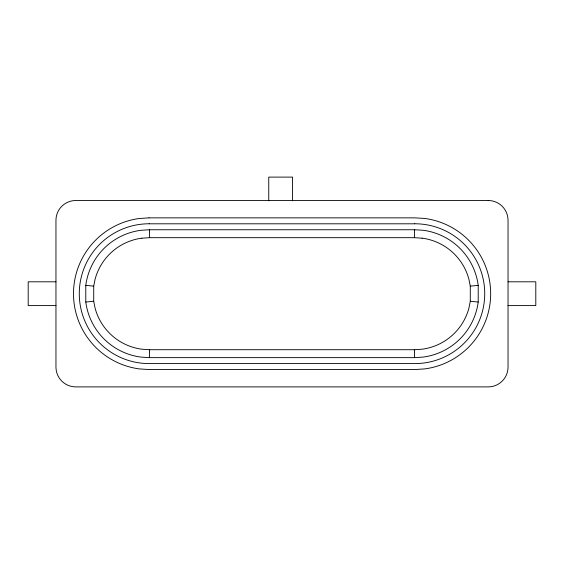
<?xml version="1.0" encoding="UTF-8"?>
<svg xmlns="http://www.w3.org/2000/svg" width="564" height="564" viewBox="0 0 564 564"><rect width="100%" height="100%" fill="white"/><g stroke="black" fill="none" stroke-linecap="round" stroke-linejoin="round"><path stroke-width="0.85" d="M149.382 357.647L414.618 357.647L423.155 357.082A63.951 63.951 0 0 0 478.216 302.043L478.216 285.356A63.951 63.951 0 0 0 423.155 230.274L414.618 229.752L149.382 229.752L140.845 230.309A63.951 63.951 0 0 0 85.784 285.313L85.784 302.043A63.951 63.951 0 0 0 140.845 357.082L149.382 357.647L149.643 349.715L414.357 349.715L422.119 349.208A56.005 56.005 0 0 0 468.903 308.184L470.284 301.261L470.284 286.138L468.903 279.208A56.005 56.005 0 0 0 422.119 238.156M141.881 238.191L149.643 237.684L414.357 237.684L414.618 229.752M149.643 349.715L141.881 349.208A56.005 56.005 0 0 1 95.097 308.184L93.716 301.261L93.716 286.138L95.097 279.208A56.005 56.005 0 0 1 141.881 238.156M85.784 302.043L93.716 301.261M470.284 286.138L478.216 285.356M149.192 223.802L414.808 223.802M55.963 281.803L28.2 281.803L28.2 305.596L55.963 305.596M508.037 281.803L535.8 281.803L535.8 305.596L508.037 305.596M414.357 237.684L422.119 238.191M470.284 301.261L478.216 302.043M85.784 285.356L93.716 286.138M414.357 349.715L414.618 357.647M149.382 229.752L149.643 237.684M292.547 200.763L292.547 177.11L268.753 177.11L268.753 200.763M414.808 223.767A69.915 69.915 0 0 1 484.723 293.682A69.915 69.915 0 0 1 414.808 363.59L149.192 363.59A69.915 69.915 0 0 1 79.277 293.682A69.915 69.915 0 0 1 149.192 223.767M148.995 217.859L139.287 218.494A75.879 75.879 0 0 0 139.287 368.905L148.995 369.54L415.005 369.54L424.713 368.905A75.879 75.879 0 0 0 424.713 218.451L415.005 217.859L148.995 217.859M488.212 200.509L75.787 200.509A19.832 19.832 0 0 0 55.956 220.334L55.963 367.065A19.825 19.825 0 0 0 75.787 386.89L488.212 386.89A19.825 19.825 0 0 0 508.037 367.065L508.037 220.334A19.825 19.825 0 0 0 488.212 200.509"/></g></svg>
